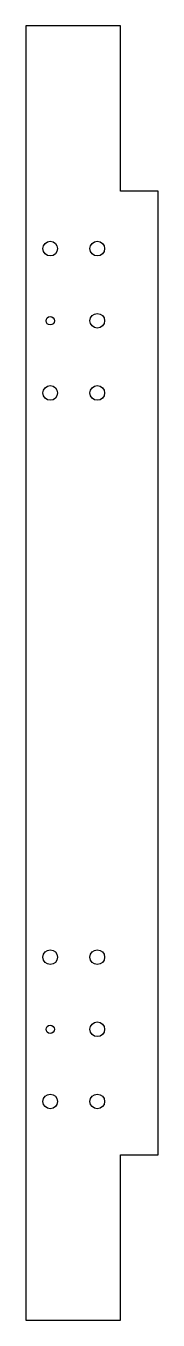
# Model space of a CAD drawing. Header units: millimetres. Extents: x 229 to 285, y 2 to 550.
import ezdxf

# ---------------------------------------------------------------- set-up
doc = ezdxf.new("R2010")
doc.units = ezdxf.units.MM
doc.layers.get('0').update_dxf_attribs({"linetype": 'CONTINUOUS'})

msp = doc.modelspace()

# ---------------------------------------------------------------- linework, layer by layer
msp.add_lwpolyline([(268.76, 2), (268.76, 72), (284.76, 72), (284.76, 480), (268.76, 480), (268.76, 550), (228.75, 550), (228.75, 2)], close=True)
msp.add_lwpolyline([(268.76, 2), (268.76, 72), (284.76, 72), (284.76, 480), (268.76, 480), (268.76, 550), (228.75, 550), (228.75, 2)], close=True)
for centre, radius in [((239.07, 455.68), 3.1), ((239.07, 455.68), 3.1), ((259, 455.68), 3.1), ((259, 455.68), 3.1), ((259, 425.13), 3.1), ((259, 425.13), 3.1), ((239.07, 425.13), 1.75), ((239.07, 425.13), 1.75), ((239.07, 394.57), 3.1), ((239.07, 394.57), 3.1), ((259, 394.57), 3.1), ((259, 394.57), 3.1), ((239.07, 155.68), 3.1), ((239.07, 155.68), 3.1), ((259, 155.68), 3.1), ((259, 155.68), 3.1), ((239.07, 125.13), 1.75), ((239.07, 125.13), 1.75), ((259, 125.13), 3.1), ((259, 125.13), 3.1), ((239.07, 94.57), 3.1), ((239.07, 94.57), 3.1), ((259, 94.57), 3.1), ((259, 94.57), 3.1)]:
    msp.add_circle(centre, radius)

doc.saveas('drawing.dxf')
